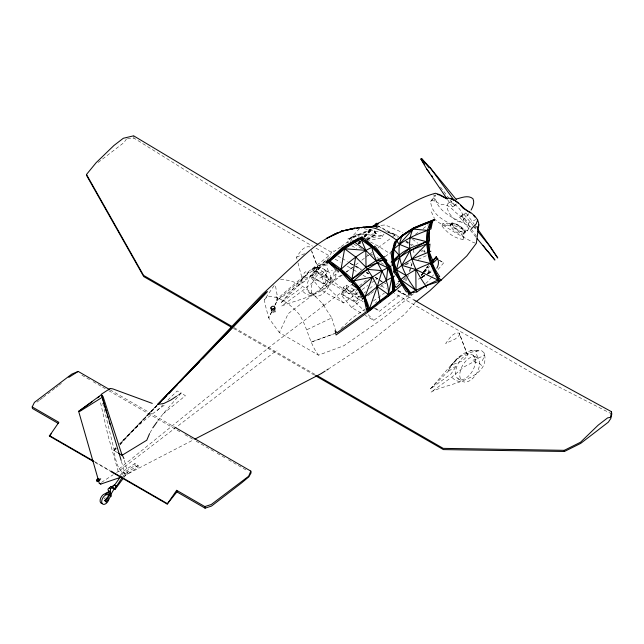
<?xml version="1.0" encoding="UTF-8"?>
<svg xmlns="http://www.w3.org/2000/svg" width="644" height="644" viewBox="0 0 644 644"><rect width="100%" height="100%" fill="white"/><g stroke="black" fill="none" stroke-linecap="round" stroke-linejoin="round"><path stroke-width="0.48" stroke-dasharray="3.22 2.42" d="M343.019 294.702L343.131 287.715L345.9 284.938L353.991 289.607L358.853 296.747L354.361 301.255L343.019 294.702L347.51 290.203L345.9 284.938M312.928 277.331L313.048 270.343L315.81 267.566L323.892 272.235L328.77 279.375L324.278 283.883L312.928 277.331L317.42 272.823L315.81 267.566M423.768 271.84L427.415 266.544L423.559 272.05M311.519 250.46L318.265 268.629L318.184 270.255C314.739 275.729 307.888 276.823 302.245 278.9L298.663 285.453L281.138 302.712L301.827 287.466M459.663 333.85L459.591 335.073L455.284 338.977L445.72 343.405C449.11 339.138 452.748 332.103 459.18 333.061L467.431 354.755L467.246 356.309L462.376 360.962L451.476 365.067L447.926 371.628L430.401 388.887L451.066 373.898L456.556 365.776L447.926 371.628C453.312 360.06 465.427 347.849 479.184 350.819C469.693 352.043 459.969 354.611 453.521 362.451L461.072 356.06M366.798 240.011L375.927 234.15L374.558 230.608M367.289 240.293L376.201 234.311L376.321 233.635L375.066 232.291L374.695 229.86L374.567 232.581L374.848 231.204M428.188 272.967L428.534 268.967L427.205 266.978M464.533 232.436L464.896 231.124C461.941 227.187 457.506 223.862 452.531 223.251L451.307 223.693L450.309 225.44C452.515 230.399 457.876 234.183 463.358 234.118L464.533 232.436C459.55 231.816 455.115 228.499 452.16 224.555L452.531 223.251M451.702 224.313L452.088 222.913C457.425 223.573 462.199 227.139 465.354 231.365L464.968 232.766C459.631 232.106 454.865 228.548 451.702 224.313L442.042 226.044L442.67 223.838L452.088 222.913M442.042 226.044C447.057 232.734 454.592 238.369 463.036 239.423L463.664 237.209C458.649 230.528 451.114 224.877 442.67 223.838M463.036 239.423L465.354 231.365M409.842 271.341L412.047 263.911M409.254 271.502L412.055 262.929M120.17 475.852L122.102 472.06L134.942 463.543L138.122 465.379L138.13 467.246L125.781 475.055L123.374 478.17M476.568 354.305L477.671 357.452L473.895 361.678L464.018 366.911L451.669 377.223L430.916 392.204C445.584 383.446 491.718 380.242 484.175 352.92L481.615 350.674L476.713 350.803M333.117 274.626L334.928 270.247M482.38 360.801L484.183 356.422L484.175 352.92M463.358 234.118L464.896 231.124M327.305 268.129L328.416 271.277L324.769 275.584L314.755 280.736L302.245 290.959L281.653 306.021C299.412 298.88 320.454 295.878 333.769 280.784C335.79 277.25 337.287 273.169 334.977 269.369L331.483 270.577M413.472 293.777L383.043 318.41L343.856 345.748L318.498 355.182L279.327 332.562L288.238 313.636L325.462 285.171L341.972 274.642M271.736 311.672L268.685 317.935L279.327 332.562M274.787 305.417L277.846 299.154L275.423 285.381M271.736 311.801L268.685 317.935L265.087 304.274L264.467 299.693L274.996 284.302M275.221 304.797L277.83 299.541C295.097 288.963 310.416 275.833 325.896 262.969M350.449 241.581L353.25 236.356L355.496 235.881L359.183 236.718M150.044 432.784L152.821 427.858M121.813 474.998L122.819 473.34L134.958 465.411L134.942 463.543M422.915 272.782L421.297 275.165L423.011 272.839M423.454 271.993L427.415 266.544M126.482 138.927L123.994 142.582L97.164 163.173M467.278 230.89L469.379 227.662C469.226 222.904 465.854 219.475 462.215 216.851C455.276 214.138 452.04 206.483 444.658 204.51L441.486 204.808L435.698 201.588L431.987 200.3L430.635 201.419C431.721 218.719 454.125 225.263 467.278 230.89L470.877 229.554M476.52 226.245L475.385 227.879L473.034 228.089M407.386 277.218L408.529 275.576M430.635 201.419L434.958 195.285C435.996 213.277 458.134 219.725 471.263 227.227M421.474 275.085L423.197 272.654M296.989 259.13L296.49 257.246C299.532 252.883 303.485 245.549 309.941 246.894L310.505 247.739M157.418 421.409L163.021 413.915L181.222 393.009L185.4 395.738L163.021 413.915M431.987 200.3L435.883 194.85M421.522 275.044L423.277 272.589M423.857 271.776L428.743 265.409M122.457 477.164L125.065 473.775L138.122 465.379M468.921 213.623L461.957 221.584M360.511 241.17L358.547 243.352L360.374 240.953M364.093 236.259L370.026 229.707M403.361 279.786L405.648 276.928M358.523 243.311L360.407 240.993M364.182 236.356L370.187 229.667M384.017 234.094L382.778 235.599L382.19 237.99L368.593 240.284M423.68 273.08L421.78 275.35L423.752 273.016M424.316 272.323L428.123 267.791M424.396 272.259L429.604 266.366M431.697 277.065L427.89 281.581L424.098 284.793M432.333 276.308L433.597 274.803M438.041 269.53L443.748 262.752L439.425 260.257M375.066 232.291L374.486 232.967L376.321 233.635M281.138 302.712L296.763 284.543L308.565 272.154L303.783 277.58L298.663 285.453L307.252 279.568M430.401 388.887L452.563 363.466L451.476 365.067L458.013 358.434M104.143 498.867L105.246 497.595M341.199 246.507L347.027 242.418L360.181 227.759M308.565 272.154L302.245 278.9L297.987 262.897M364.432 236.807L371.829 229.159M427.737 273.104L431.488 269.007M358.547 243.376L360.495 241.25M364.399 237.016L371.781 229.538M264.467 299.693L267.751 296.143C280.462 296.554 291.233 305.103 299.235 314.32C307.582 327.208 309.136 342.882 318.498 355.182M117.812 452.796L114.382 450.816L116.443 448.626M119.873 444.972C133.131 429.081 148.869 415.678 165.967 404.102M120.09 444.127L156.75 405.527M405.575 280.937L406.952 279.488M120.138 444.167L157.104 405.768M358.579 243.376L360.632 241.242M364.737 236.992L372.248 229.401M115.614 447.991L113.859 450.687L114.962 456.242C116.749 463.535 118.464 472.43 127.142 474.226L193.868 439.627M156.854 405.39L119.808 443.66L156.967 405.253M115.695 447.709L114.213 449.431L115.397 448.522L116.991 448.884M323.892 272.235L321.131 275.012L324.278 283.883M353.991 289.607L351.222 292.384L354.361 301.255M358.161 292.465L343.679 302.97L321.485 290.154L311.905 278.602L310.988 276.711L316.47 271.261L330.774 279.52L349.426 293.897L355.593 288.939M310.988 276.711L325.284 284.962L330.774 279.52M341.079 294.083L346.561 288.633L360.857 296.892L355.375 302.334L341.079 294.083L341.996 295.974L351.576 307.526L361.815 313.443M447.467 199.503L452.515 206.925L456.516 203.907M475.916 237.129L459.719 217.205L461.458 215.499L465.982 212.874L474.073 224.128M157.136 410.518L162.852 404.939M167.851 400.053L177.14 390.98L181.222 393.009L177.205 395.931M459.719 217.205L464.235 214.581L465.982 212.874M325.043 261.472L313.942 271.953L315.52 271.583M404.569 279.882L406.678 277.886M340.95 328.545L352.228 318.039L365.003 309.168M127.142 474.226L127.568 473.871L126.715 469.516L124.187 459.373M326.556 264.934L319.376 267.365L315.149 267.646L311.616 269.78C315.681 266.6 320.905 263.686 326.25 264.426M119.043 468.945L271.8 345.208L322.918 306.294M316.47 271.261L327.233 281.082L338.792 271.784M359.449 285.839L367.152 279.641M346.561 288.633L357.323 298.462L359.634 296.602M364.263 292.883L365.8 291.635M369.656 288.536L374.277 284.817M374.389 308.315L379.509 311.269L401.864 293.294L407.555 295.838L373.77 320.342L365.228 315.407M327.128 259.427L330.903 256.401M415.291 302.334L404.021 314.803L372.071 340.153L329.269 368.449M323.699 305.683L351.713 284.616M423.132 228.652L428.268 224.611M325.606 260.619L304.33 276.96L276.743 300.716L275.874 296.377L277.685 298.462L303.968 275.809L304.145 272.903L305.489 271.8L307.108 272.605L326.13 258.011L330.662 254.275L331.636 251.41L332.779 250.476L334.035 251.498L340.402 247.063M37.022 402.13L39.381 400.31M40.161 399.707L42.52 397.895M43.309 397.292L55.102 388.211M55.883 387.608L58.242 385.788M59.031 385.184L61.389 383.373M352.437 267.373L346.102 272.01M355.56 264.982L358.692 262.599M361.815 260.208L364.939 257.817M365.72 257.222L368.843 254.831M369.624 254.227L371.966 252.44M385.257 256.57L390.787 252.335M120.098 470.192L277.009 350.143M376.499 227.912L381.208 225.287L385.257 224.989L402.717 232.653M378.205 247.715L391.447 237.741M392.22 237.153L395.336 234.802L398.797 236.799M366.05 238.803L374.84 232.412M396.221 284.543L398.62 282.797M321.485 290.154L342.399 274.988M346.424 272.066L354.466 266.238M362.186 289.55L367.813 285.461M371.838 282.547L375.05 280.212M375.855 279.633L377.464 278.466L374.905 276.984M351.576 307.526L362.838 299.363M367.668 295.862L370.083 294.107M370.888 293.527L374.1 291.193M380.54 286.524L385.37 283.022M415.324 234.368L420.081 230.954M373.359 301.038L384.347 293.125M427.527 273.515L431.512 270.665M427.27 273.909L432.003 270.577M428.268 273.475L432.245 270.713M177.293 395.682L181.222 393.009M375.492 302.64L377.038 301.601M428.469 273.797L432.639 270.995M366.887 239.544L376.048 233.482M101.494 482.38L113.199 474.733M116.548 472.551L118.214 471.464L123.648 472.406L125.516 475.65L123.616 476.294M421.78 277.073L425.748 274.489M358.708 243.553L360.342 242.498M421.852 277.113L426.731 274.086M311.616 269.78L315.149 267.646L319.376 267.365M424.903 275.399L420.178 278.2L425.056 275.487M452.515 206.925L457.039 204.301M421.039 277.765L418.608 279.134L421.071 277.83M421.844 277.306L425.088 275.479M421.892 277.395L427.632 274.36M405.398 264.378L408.972 262.535M448.578 202.973L452.821 200.791M358.716 243.665L360.35 242.844M353.25 236.356L347.905 239.013L370.751 229.159M450.309 225.44L452.16 224.555M307.059 329.648L331.741 317.903L323.884 305.747M468.373 223.138L475.763 219.636M358.788 243.674L360.568 242.86M273.603 311.962L275.213 311.245L275.382 311.857L273.764 312.582L272.13 312.324L271.961 311.712L273.603 311.962L273.764 312.582M296.49 257.246L306.254 252.931M405.495 264.885L410.92 262.486M418.157 259.299L427.197 255.306M372.063 229.256L349.209 239.198L372.86 229.417M375.718 227.67L381.208 225.287M472.994 360.254L484.232 355.544M357.895 244.084L360.455 243.046M335.476 333.286L310.762 342.23L334.147 333.809M465.684 353.733L468.639 353.54M314.385 268.073L316.349 267.542M347.027 242.418L348.959 242.047M367.322 238.546L382.778 235.599L354.248 234.07M357.911 242.088L360.825 241.597M127.423 138.83L134.008 138.138L237.596 202.876L312.501 246.129M321.171 264.62L327.482 265.038M451.307 223.693C456.805 223.621 462.142 227.413 464.364 232.355M470.241 350.674L476.745 351.213M280.543 279.641C298.116 279.488 311.454 292.143 322.869 304.024M388.227 232.677L393.339 233.7L398.322 235.833M364.093 228.652L380.725 232.452M475.385 243.086L473.477 242.571L455.936 233.088L439.136 222.792L434.877 219.411M385.692 231.59L393.339 233.7M324.769 275.584L330.428 277.435L333.769 280.784M473.895 361.678L479.7 363.61L483.177 367.04M459.792 381.916L454.906 379.992L451.669 377.223M310.69 295.829L305.642 293.817L302.245 290.959M350.392 263.468L355.271 265.65M375.025 277.371L377.464 278.466M380.491 280.84L382.117 281.573M439.401 260.57L443.748 262.752M379.227 226.785L378.06 226.012L395.336 234.802M611.8 413.987L537.241 375.879L394.386 293.406M370.582 242.023L377.626 245.75L390.787 254.114M380.974 262.736L383.574 264.225M406.573 241.291L413.496 245.284M422.142 250.274L424.734 251.772M378.06 226.012L397.903 237.467M405.672 241.951L408.256 243.448M409.125 243.947L412.571 245.936M419.477 249.92L424.654 252.907M356.124 266.141L361.252 269.103M366.372 272.058L368.932 273.539M398.169 290.412L407.555 295.838M318.643 244.897L333.455 253.446M337.81 255.966L341.296 257.97M342.165 258.477L347.39 261.496M348.259 261.995L353.492 265.014M354.361 265.521L361.332 269.538M366.557 272.557L368.296 273.563M375.267 277.588L377.883 279.094M378.752 279.601L382.238 281.613M383.108 282.112L385.716 283.626M397.912 290.661L412.724 299.21M350.433 263.597L354.707 266.061M355.56 266.56L360.68 269.514M366.653 272.967L368.36 273.95M380.532 280.977L383.945 282.941M397.598 290.83L401.864 293.294M315.987 248.141L330.799 256.69M335.154 259.202L340.378 262.221M347.349 266.246L352.574 269.264M353.443 269.764L357.798 272.283M363.031 275.302L365.639 276.807M381.32 285.856L386.545 288.874M324.536 269.57A13.943 8.05 -60 0 1 318.538 291.499A13.943 8.05 -60 0 1 307.687 282.531A13.943 8.05 -60 0 1 324.536 269.57L328.665 271.953A13.943 8.05 -60 0 1 322.676 293.881A13.943 8.05 -60 0 1 311.825 284.914A13.943 8.05 -60 0 1 328.673 271.953M473.115 355.351A13.943 8.05 -60 0 1 467.117 377.279A13.943 8.05 -60 0 1 456.266 368.312A13.943 8.05 -60 0 1 473.115 355.351L477.244 357.734A13.943 8.05 -60 0 1 471.247 379.662A13.943 8.05 -60 0 1 460.396 370.694A13.943 8.05 -60 0 1 477.244 357.726M313.048 270.343L328.77 279.375M343.131 287.715L358.853 296.747M327.233 281.082L349.426 293.897M357.323 298.462L363.297 301.907M309.313 292.827L313.443 295.21M457.892 378.608L462.014 380.99M234.126 327.667L315.141 374.438M233.45 328.392L314.465 375.162M110.156 389.886L175.055 427.358M81.917 375.194L89.693 379.686M93.155 381.683L101.792 386.674M102.662 387.173L105.254 388.67M108.707 390.667L181.431 432.655M184.917 434.668L192.757 439.192M196.235 441.196L213.655 451.251M217.133 453.263L224.973 457.787M228.451 459.8L245.871 469.854M134.958 465.411L138.13 467.246M94.346 461.49L109.939 470.498M95.304 462.561L110.027 471.062M353.975 244.165L361.654 248.632M371.033 254.098L372.739 255.088M376.998 257.568L378.704 258.566M351.64 245.702L356.808 248.713M367.161 254.726L368.883 255.732M412.482 239.198L417.69 243.166M375.573 308.178L379.509 311.269M355.375 302.334L364.689 311.181M325.284 284.962L343.679 302.97M405.672 240.711L408.385 243.392M368.183 314.707L373.77 320.342M464.235 214.581L473.082 225.537M473.718 226.318L476.874 230.23M440.48 187.114L449.464 198.924M450.059 199.704L454.253 205.219M461.458 215.499L476.632 236.429M474.652 224.925L476.383 227.34M318.265 268.629L311.672 251.522M424.154 250.081L425.225 252.279M467.431 354.755L459.18 333.061M431.375 211.852L434.491 218.574M412.893 249.647L414.358 253.704M331.741 317.903L336.096 332.014M121.434 461.362L125.516 475.65M118.214 471.464L107.918 435.264L100.07 400.536M114.382 450.816L103.628 406.944M434.877 201.314L433.831 194.544M102.702 403.088L103.394 405.978M133.646 135.828L134.008 138.138M115.936 448.498L113.859 450.687L115.952 448.514M453.923 203.802L450.921 202.651A11.512 5.458 52.3 0 0 447.145 207.585A11.479 5.434 52.4 0 0 456.62 220.747A11.479 5.434 52.4 0 0 463.39 216.964C462.134 211.538 458.544 206.837 453.923 203.802"/><path stroke-width="0.97" d="M394.474 276.123L393.106 276.856L393.194 292.054L393.951 287.852L393.106 276.856L390.506 266.399C380.572 256.666 371.411 245.662 360.294 237.33L359.916 238.409L354.925 242.12L344.645 248.785L326.967 263.541L327.667 259.918L329.825 261.206C347.261 272.71 364.19 288.101 369.374 309.112L369.809 310.223L379.896 300.998L392.937 290.702L393.951 287.852L395.102 286.854C393.355 271.333 384.46 257.922 374.808 246.113C362.025 251.297 351.278 260.104 341.054 269.192L338.221 271.502L328.448 262.366L328.649 260.369L342.479 247.497L358.893 237.974L371.902 247.481C374.889 264.603 389.403 276.083 388.356 294.437L388.662 295.701L379.896 300.998L369.374 309.112L368.843 310.963L363.908 297.673L359.336 287.997L353.556 283.344L341.054 269.192L344.645 248.785L342.479 247.497M403.112 234.609L402.572 235.036C393.122 254.114 404.343 275.238 416.032 290.468L416.853 291.941L425.773 285.815L437.872 280.027L439.611 280.993C430.908 262.519 420.065 240.928 431.23 220.924L434.628 219.475L431.23 220.924C417.578 225.569 404.303 231.961 394.37 242.651L402.267 235.921L413.923 227.743L431.23 220.924L432.551 221.15L434.281 220.369L432.897 220.248C423.873 238.344 428.212 260.667 439.691 276.59L438.073 277.266L437.872 280.027L438.5 281.533L425.773 285.815L410.598 292.795L407.789 291.418L393.854 272.034C393.178 262.124 392.872 251.893 395.464 242.225L394.064 243.513L392.59 250.524L392.059 266.012L393.291 264.756C397.549 250.524 414.374 246.974 426.304 241.597L429.548 240.276L429.258 229.739L430.892 221.826L413.384 228.161C403.627 247.755 414.39 269.611 425.773 285.815L426.57 287.321M372.417 226.398C393.581 215.869 412.289 199.342 435.4 193.272L439.707 194.657L446.397 198.247C456.999 196.983 461.7 209.018 470.523 212.399C474.596 215.515 478.637 219.338 478.83 224.812L476.335 243.343L466.852 255.901L429.781 290.758L416.056 301.722M367.418 312.074L367.788 308.331L365.051 296.731L372.514 277.009L382.093 270.681L390.506 266.399M349.37 281.339L366.025 267.26L375.959 260.764L383.116 259.959L385.514 260.909L386.939 260.313L383.228 257.23L373.287 246.837L362.443 238.618L362.854 237.04C349.901 242.104 339.074 250.943 329.825 261.206L339.702 270.327L349.37 281.339L353.556 283.344L358.104 289.027L362.475 298.832L377.271 286.564L386.448 280.43L387.785 267.783C381.707 256.497 373.689 246.306 363.997 237.902L343.485 247.924L325.792 262.712L326.291 261.078L327.265 261.528L339.702 270.327L350.891 280.14L353.548 280.881L372.514 277.009L377.271 286.564L380.226 302.237M378.181 224.088L378.1 223.251L378.044 223.726L376.635 223.315L375.557 224.233L374.977 226.052M122.006 477.8L116.58 486.196L114.141 488.877L112.459 487.556L110.591 488.732L109.963 494.986L105.535 500.992L106.131 501.918L111.066 496.089L111.034 494.149L113.167 490.503L114.439 488.82L115.035 489.408L123.374 478.17M432.905 261.037L436.439 256.924L432.913 260.184M413.593 299.718L536.412 370.622L611.438 411.677L610.601 417.328L607.622 417.876L598.236 425.104L580.494 442.251L564.289 450.325L443.185 448.369L316.88 375.444M384.637 256.674L375.959 260.764L365.832 250.339L344.645 248.785L355.649 256.956L352.01 278.981L377.247 262.841L383.116 259.959L389.081 267.123L391.874 277.516L392.937 290.702L388.662 295.701M100.722 478.766L98.46 481.084L99.715 480.271M96.56 480.191L97.928 479.289L98.967 480.537L98.395 480.947M429.548 240.276C424.251 253.961 432.341 267.832 437.872 280.027L415.774 269.53L401.759 265.328L393.854 272.034M377.271 286.564L382.093 270.681L367.386 269.305L353.548 280.881L353.556 283.344L352.035 284.543L358.104 289.027L363.908 297.673L366.436 309.442L367.788 308.331L369.374 309.112L377.271 286.564L388.356 294.437L391.874 277.516L387.785 267.783L377.247 262.841L366.025 267.26L355.649 256.956M97.445 479.241L97.743 480.287L97.341 479.056L98.387 478.411M96.809 480.738L97.928 479.289M477.687 219.797L476.222 223.871L471.408 228.821M119.889 476.584L119.043 478.774L114.632 485.069L111.356 487.267L110.929 486.671L107.975 489.134L108.273 490.47L110.647 492.056M478.83 224.812L477.341 228.564L478.226 226.342M175.055 427.358L250.814 471.094L248.689 476.198L211.28 504.494L204.832 506.587L176.665 490.326L167.198 504.075L110.897 471.561M361.831 236.614L361.059 239.262L365.832 250.339L366.025 267.26L372.514 277.009L356.655 290.194M471.062 210.073C472.897 206.644 474.845 202.498 472.921 198.666C468.059 194.738 461.482 197.797 456.226 199.052M58.242 423.39L32.45 408.497L32.2 406.919L34.414 402.379L71.822 374.084L78.182 371.427L109.295 389.387M270.891 307.888L271.478 308.806L272.855 309.023L274.215 308.412L274.755 307.341L274.167 306.423L272.79 306.206L271.438 306.81L270.891 307.888L271.599 310.44M149.577 433.605L146.784 440.222L122.094 455.268L118.665 453.287M436.809 268.194C438.693 265.441 438.902 261.609 437.67 258.55L436.374 257.399M434.088 259.999L436.173 256.771L436.157 257.552L437.469 258.735M108.917 491.058L108.208 492.056L106.236 492.845L105.213 494.262M152.821 427.858L156.838 422.214M93.565 461.563L49.387 436.052L58.854 422.311L32.2 406.919M49.387 436.052L51.214 433.774M167.198 504.075L176.907 491.903L176.665 490.326M231.711 327.385L143.733 276.59L86.674 175.627L86.497 174.476L96.189 162.634L113.924 145.496L123.318 138.267L133.646 135.828L236.767 197.628L317.774 244.398M106.131 501.918L104.739 500.541L107.878 496.806L109.005 494.431L109.053 492.547L107.129 493.36M413.923 227.743L402.572 235.036L397.018 240.18L396.72 241.057L399.361 244.318L413.07 229.055L432.551 221.15L430.981 228.966L427.624 230.407C414.189 235.06 401.027 241.258 391.206 251.796C391.802 266.439 398.531 279.89 406.372 291.949L407.789 291.418L411.516 294.308L400.769 279.657L395.207 270.891L392.59 250.524L395.762 241.347L402.267 235.921L413.07 229.055L427.624 230.407L427.793 241.122L426.602 243.899L411.918 259.041L401.759 265.328L409.978 250.685L426.304 241.597L410.075 237.531M391.109 262.253L398.982 255.04L393.838 249.373L396.72 241.057L394.917 242.2M432.575 261.045L436.439 256.924M157.442 404.794L262.591 294.091L304.048 255.515C314.288 246.233 325.518 237.958 338.317 232.581L331.362 235.954M163.375 399.248L166.168 396.35M168.953 393.46L177.325 384.766M180.111 381.868L182.904 378.97M185.689 376.072L199.64 361.582M202.433 358.684L216.376 344.194M219.169 341.296L266.592 292.038L157.555 404.673L267.502 291.579M374.486 225.432L376.635 223.315M432.961 263.114L437.67 258.55M376.016 225.215L378.1 223.251M401.445 285.131L393.283 292.4L367.555 312.332L336.096 334.977L335.097 330.63L337.021 332.771L366.227 311.785L366.412 308.87L367.756 307.768C361.928 287.53 345.168 272.895 327.981 262.003L344.121 248.463L348.863 245.412M97.333 479.587L96.487 480.907M98.967 480.537L97.397 481.43M98.572 479.893L97.574 480.77M400.391 283.73L396.269 287.425L395.005 286.395L393.854 287.393C394.031 268.274 381.087 251.514 365.816 241.267M97.341 479.056L99.337 478.959L98.677 479.828L99.144 480.593M97.204 479.474L98.266 478.878M415.774 269.53L416.032 290.468L400.769 279.657L396.414 269.86L394.136 261.979L399.562 257.197L409.978 250.685L426.602 243.899L428.196 244.913L429.975 244.076L429.202 251.949L433.468 262.164L430.409 263.477C418.664 267.55 407.588 273.386 398.266 281.661M111.356 487.267L114.205 485.085L116.58 486.196M91.931 401.856L78.649 411.355L98.073 478.975M97.582 397.831L99.2 396.68M176.504 396.213L170.998 399.948L163.866 403.49L157.377 404.44M325.18 371.057L321.098 373.665L194.762 439.168M326.822 370.01L328.456 368.972M68.803 377.36L78.182 371.427M101.325 397.903L79.679 411.468L78.649 411.355L101.43 394.651L121.161 460.404M97.783 481.503L97.075 481.656M386.448 280.43L393.106 276.856M315.335 375.661L443.378 449.593L564.466 451.476L580.679 443.394L608.298 422.19L610.786 418.544L611.8 413.987L611.438 411.677M341.07 231.397L354.981 228.089L377.811 225.923M354.981 228.089L341.401 231.212L342.495 230.721L326.758 238.288L337.77 232.967L333.745 234.794L336.554 233.386L341.038 231.912M430.9 251.192L411.918 259.041L430.409 263.477L438.073 277.266L441.253 280.229M98.621 480.947L99.289 483.338L100.834 484.055L121.716 476.938M346.416 230.149L354.659 228.588M176.907 491.903L205.082 508.172L211.522 506.055L241.403 483.064L248.801 476.882L251.096 472.873L250.814 471.094M341.401 231.212L353.725 228.354M361.034 227.622C374.22 224.724 387.245 233.337 397.557 240.816M356.494 228.314L359.263 227.896M416.853 291.941L410.598 292.795L399.586 280.607M363.949 227.34L361.123 227.654L364.093 227.348M366.774 227.026L371.475 226.503M367.032 227.034L370.944 226.624M372.9 226.414L376.821 226.004M99.289 483.338L100.834 484.055M437.276 194.343L438.95 194.899M439.78 195.172L446.896 198.867M152.266 403.402L112.764 388.871L110.188 388.453L101.293 394.289L103.121 396.712L122.094 455.268M399.361 244.318L409.463 248.463L399.562 257.197L396.414 269.86L405.986 275.471M451.259 199.085L453.77 200.131M352.767 240.832L365.832 250.339M232.387 326.661L143.54 275.366L86.497 174.476M49.298 435.489L93.477 460.991M110.8 470.997L167.11 503.503M114.205 485.085L116.145 486.212M111.299 486.759L113.956 488.297M110.929 486.671L112.459 487.556M112.748 488.072L115.035 489.408M109.222 487.935L110.591 488.732M104.739 500.541L105.535 500.992M455.356 201.025L458.359 203.198M470.611 212.955L463.149 208.189L460.452 205.227M97.904 479.12L98.677 479.828M109.947 493.063L111.034 494.149M109.963 494.986L111.066 496.089M456.266 199.535L429.878 167.392L421.667 158.674L429.129 167.891M477.164 238.658L494.938 260.039L487.508 250.782M477.502 231.011L491.404 248.23L497.764 258.011L491.026 248.367M473.734 215.587L474.878 217.052M424.67 164.47L420.765 158.818L426.714 169.01L429.709 172.946M431.504 175.305L432.696 176.883M429.878 167.392L454.084 200.292M410.3 294.855L407.789 291.418L408.964 295.443M483.048 245.284L487.138 250.918M477.534 228.942L491.404 248.23M426.714 169.01L446.904 198.682M322.869 304.024L323.884 305.747M395.376 290.307L393.951 287.852L394.233 291.225M121.893 454.342L123.946 458.592M102.066 396.946L106.727 413.07M107.274 414.961L108.095 417.803M109.19 421.603L110.011 424.444M272.855 309.023L273.33 310.73M274.755 307.341L275.229 309.039M274.215 308.412L274.916 310.972M271.478 308.806L271.953 310.513M101.43 394.651L101.792 396.004M564.289 450.325L564.466 451.476M204.832 506.587L205.082 508.172M109.029 499.011A5.369 3.099 -60 0 1 103.539 504.405A5.369 3.099 -60 0 1 102.589 498.327A5.369 3.099 -60 0 1 108.409 495.043M102.549 503.479A5.369 3.099 -60 0 1 100.802 497.828A5.369 3.099 -60 0 1 106.815 494.125"/></g></svg>
